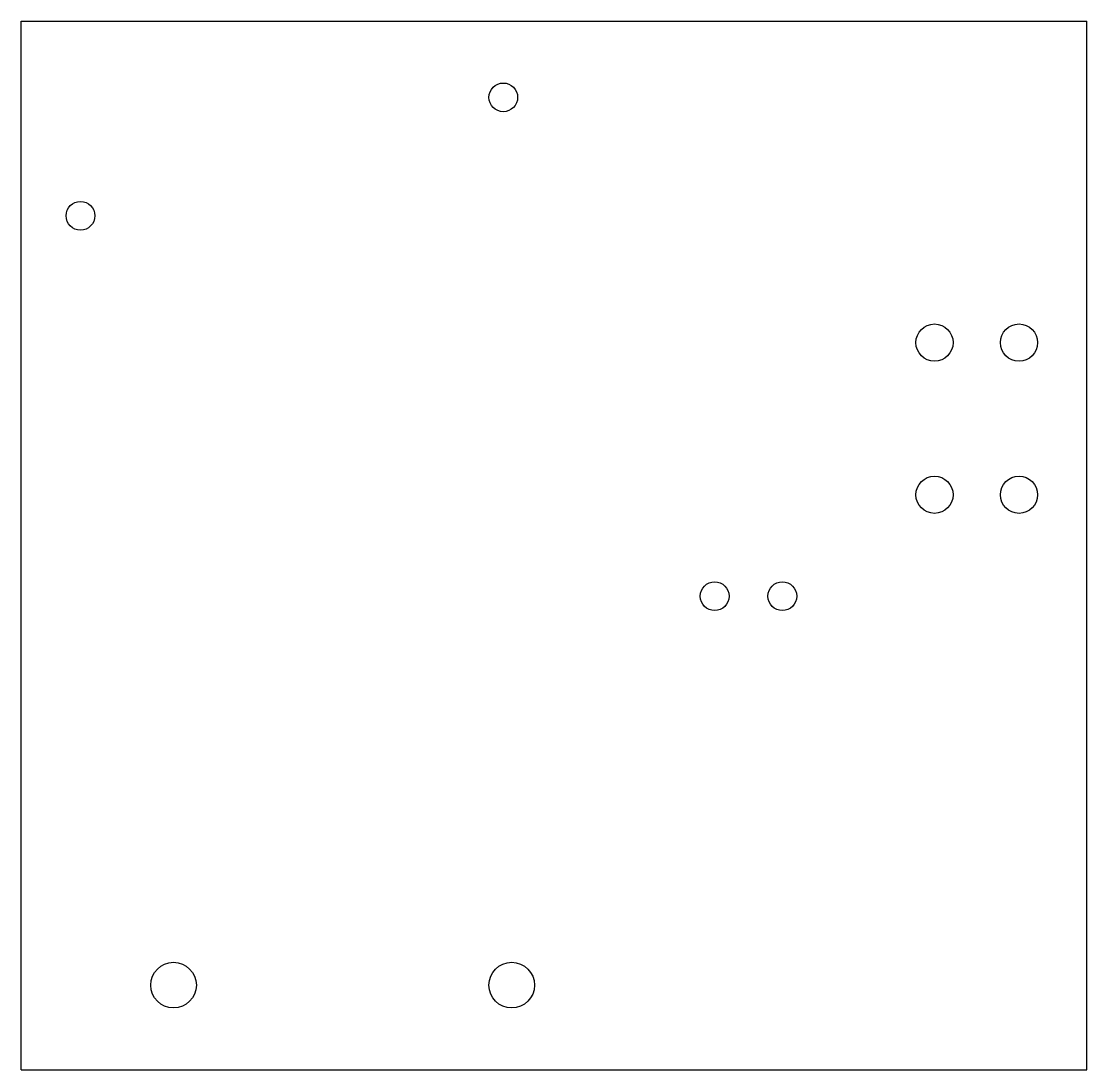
# Model space of a CAD drawing. Header units: millimetres. Extents: x -326 to -200, y -77 to 47.
import ezdxf

# ---------------------------------------------------------------- set-up
doc = ezdxf.new("R2010")
doc.units = ezdxf.units.MM

msp = doc.modelspace()

# ---------------------------------------------------------------- linework, layer by layer
for points in [[(-326.5, -77), (-326.5, 47)], [(-326.5, 47), (-200.5, 47)], [(-200.5, -77), (-200.5, 47)], [(-326.5, -77), (-200.5, -77)]]:
    msp.add_lwpolyline(points)
for centre, radius in [((-269.5, 38), 1.7), ((-319.5, 24), 1.7), ((-218.5, 9), 2.2), ((-208.5, 9), 2.2), ((-218.5, -9), 2.2), ((-208.5, -9), 2.2), ((-244.5, -21), 1.7), ((-236.5, -21), 1.7), ((-308.5, -67), 2.7), ((-268.5, -67), 2.7)]:
    msp.add_circle(centre, radius)

doc.saveas('drawing.dxf')
